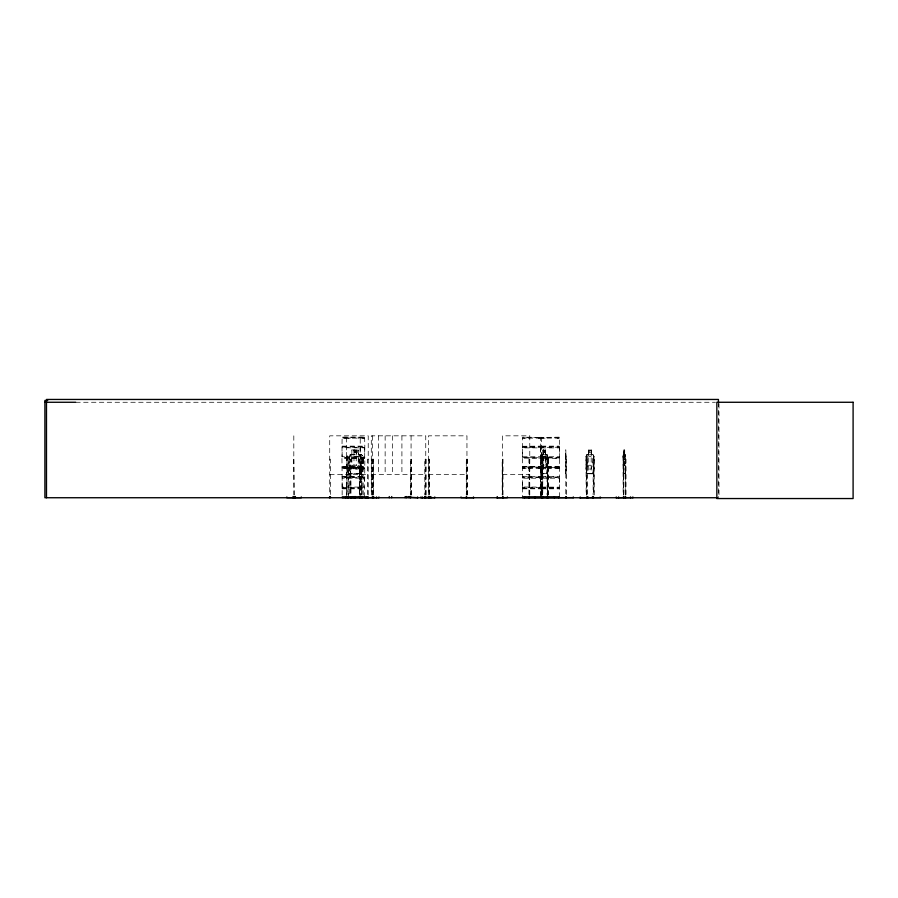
<?xml version="1.0" encoding="UTF-8"?>
<svg xmlns="http://www.w3.org/2000/svg" width="898" height="898" viewBox="0 0 898 898"><rect width="100%" height="100%" fill="white"/><g stroke="black" fill="none" stroke-linecap="round" stroke-linejoin="round"><path stroke-width="0.67" stroke-dasharray="4.49 3.37" d="M342.149 482.619L342.149 497.11M342.149 452.323L341.97 457.408L364.846 457.408L364.667 482.619M346.684 497.11L346.684 482.619M346.673 476.411L346.684 452.323M360.132 482.619L360.244 437.573M360.132 452.323L360.132 447.855M364.667 452.323L364.846 446.777L341.992 446.733L342.116 437.203L364.79 437.225L342.082 437.203M522.557 482.619L522.456 487.502M522.557 452.323L522.378 457.408L540.675 457.363M540.529 482.619L540.742 446.968M540.529 452.323L540.54 447.855L522.535 447.9L522.535 456.745L540.551 456.745L540.753 457.643L540.54 458.474L522.456 458.07M541.404 497.11L541.404 482.619M541.404 456.745L541.404 452.323M559.387 482.619L559.566 477.062L541.269 477.029M559.387 452.323L559.544 437.259L541.191 437.393L559.42 437.236M565.785 473.774L565.953 456.33L565.942 473.774M565.718 453.681L565.65 456.42M565.661 454.657L565.807 456.42L565.785 454.657M565.695 454.815L565.673 456.397L565.695 449.92M364.79 457.958L341.947 457.778L342.127 476.625M346.684 487.086L346.673 478.196M360.154 478.196L360.132 497.11M364.667 458.53L342.127 458.429M364.667 497.11L364.667 478.14L342.127 478.196L342.127 487.03L364.667 487.086M522.535 458.429L522.378 477.062L540.675 477.029M541.427 437.225L541.404 458.53M540.529 497.11L540.551 478.196L522.535 478.196L522.535 487.03L540.54 487.086M541.404 487.086L541.393 458.53L559.409 458.53L559.544 477.018M559.387 458.53L559.566 457.408L541.269 457.363M559.387 497.11L559.409 478.196L541.393 478.196M342.127 478.196L342.082 476.827M522.355 477.107L522.557 478.185M625.064 473.774L625.3 469.037M522.557 447.855L522.524 437.203L540.753 437.393L522.569 437.225M522.546 446.284L540.551 446.126L540.529 437.203M544.154 467.027L544.154 467.443M546.781 473.616L547.365 469.037M540.607 467.488L522.333 467.252L540.574 467.061L540.607 467.869M559.6 467.678L541.202 467.207L559.454 467.488M346.673 476.569L346.684 478.084M623.425 473.774L623.032 456.352L623.268 454.657L623.953 454.657M623.055 456.42L623.425 454.657M547.735 469.037L546.994 473.774L541.292 473.774L540.697 469.059M592.86 473.616L593.724 469.037M592.916 473.774L593.859 469.037M341.97 446.777L342.127 456.745L364.689 456.745L364.689 447.855L342.127 447.799M522.355 457.452L540.652 457.958M559.589 447.204L541.303 447.384M545.221 469.037L546.411 465.243L545.445 449.92M359.357 473.616L360.94 469.037M359.469 473.774L361.075 469.059M522.355 446.822L540.675 446.744L540.529 446.126M540.652 487.603L522.468 487.502M364.768 477.669L342.003 477.579M522.412 487.603L522.557 497.11M540.652 477.68L522.434 477.624M541.281 487.603L559.544 487.648M542.246 454.657L541.561 456.33L541.561 469.059L542.381 473.774M541.629 456.397L542.392 454.657M541.775 456.397L542.426 454.815M540.753 467.678L522.524 467.858M364.824 447.294L342.003 447.283M540.641 456.42L541.46 454.657M541.269 446.744L559.6 446.867M559.51 457.958L541.269 457.913M559.533 477.635L541.303 477.669M357.842 438.123L359.425 438.123M362.388 438.123L363.959 438.123M357.842 468.408L359.425 468.408M362.388 468.408L363.959 468.408M538.25 438.123L539.833 438.123M538.25 468.408L539.833 468.408M557.108 438.123L558.679 438.123M557.108 468.408L558.679 468.408M593.05 473.774L586.843 473.774L586.046 469.059L586.046 456.352L586.865 454.657L588.762 454.657M586.125 456.42L587 454.657M356.225 469.037L358.571 465.243L358.571 456.397L356.225 454.815L356.248 450.078M342.991 438.123L345.786 438.123M347.526 438.123L350.321 438.123M342.991 468.408L345.786 468.408M347.526 468.408L350.321 468.408M523.399 438.123L526.194 438.123M523.399 468.408L526.194 468.408M542.246 438.123L545.041 438.123M542.246 468.408L545.041 468.408M588.718 454.815L587.427 456.397L587.427 465.243L588.718 469.037L591.131 469.037L592.422 465.243L592.422 456.397L591.131 454.815M364.644 437.225L364.824 446.733M364.734 467.869L342.172 467.431M540.517 467.51L522.524 467.88M350.916 454.657L349.255 456.33L349.255 469.059L350.871 473.774M349.412 456.397L350.983 454.815M342.149 467.409L364.88 467.252L342.172 467.51M541.404 467.409L559.409 467.431M364.644 438.134L342.172 438.134M364.644 468.419L342.183 468.408M540.517 438.134L522.569 438.134M540.517 468.419L522.591 468.408M559.353 468.408L541.449 468.408M559.454 467.869L541.371 467.858M75.758 402.27L715.448 402.27M559.387 438.123L541.427 438.134M342.127 446.126L364.689 446.126M541.393 446.126L559.409 446.126M522.434 447.339L540.675 447.283M541.393 447.9L559.409 447.9L559.544 457.363M543.009 450.078L545.557 450.078M588.718 450.078L591.266 450.078M623.818 450.078L624.694 450.078M623.942 450.875L623.942 452.446M543.66 454.657L541.314 454.657L540.562 456.352L540.663 494.989M545.299 454.657L546.972 454.657L547.814 456.33L547.735 494.989M591.131 454.657L593.028 454.657L593.937 456.33L593.937 469.059M624.559 454.657L625.21 454.657L625.457 456.397M541.359 454.815L546.938 454.815M586.899 454.815L592.994 454.815M623.279 454.815L625.199 454.815M547.814 456.33L547.511 494.989M586.046 456.352L586.158 494.989M593.937 456.33L593.836 494.989M623.032 456.352L623.167 494.989M588.718 456.397L591.131 456.397M541.393 456.745L559.409 456.745M293.803 459.226L294.308 494.966M329.712 459.226L330.374 459.226L330.374 494.966M348.301 497.739L348.301 459.226L346.942 459.226L346.942 494.989L347.032 456.352L348.525 454.657L353.879 454.657L353.879 449.92M349.457 459.226L350.837 459.226L350.837 494.989L350.714 459.226M361.007 459.226L359.649 459.226L359.649 494.989M363.241 459.226L361.849 459.226L361.849 494.989M368.225 459.226L367.574 459.226L367.574 494.966M371.289 459.226L373.658 459.226L373.658 494.966M428.436 459.226L429.525 459.226L429.525 494.966M529.775 459.226L528.956 459.226L528.956 494.966M540.663 459.226L542.762 459.226L542.762 494.989M565.751 459.226L566.346 459.226L566.268 497.739M586.158 459.226L587.292 459.226L587.292 497.739M623.167 459.226L623.874 459.226L623.874 497.739M625.244 459.226L625.951 459.226L625.951 494.989M588.718 465.243L591.131 465.243M559.387 466.825L541.404 466.825L559.353 466.825M342.116 467.858L364.7 467.858M347.01 469.059L348.48 473.774M541.561 469.059L542.426 473.616M625.322 469.059L625.221 473.774L623.268 473.774M541.359 473.616L546.938 473.616M586.899 473.616L592.994 473.616M623.279 473.616L625.199 473.616M348.458 473.774L361.613 473.774L363.028 469.059L362.994 456.352L361.535 454.657L356.383 454.657L356.405 449.92M329.712 474.335L368.225 474.335M371.289 474.335L425.753 474.335M428.436 474.335L466.949 474.335M502.543 474.335L529.775 474.335M342.127 476.411L364.689 476.411M522.535 476.411L540.551 476.411M541.393 476.411L559.409 476.411M342.003 477.029L364.812 477.029M541.393 487.03L559.398 487.199M342.003 487.648L364.79 487.603M342.003 488.198L364.812 488.198M522.412 488.198L540.675 488.198M541.269 488.198L559.533 488.198M342.127 488.815L364.689 488.815M522.535 488.815L540.551 488.815M541.393 488.815L559.409 488.815M346.65 437.595L346.673 456.745M359.413 454.657L361.097 456.33L361.007 494.989M359.357 454.815L360.917 456.397L360.94 494.989M349.502 465.243L351.848 469.037L358.257 469.037L360.547 465.243L360.547 456.397L358.257 454.815L358.302 450.078L351.848 450.078L351.87 454.815L349.502 456.397L349.58 494.989M353.992 469.037L351.702 465.243L351.702 456.397L353.992 454.815L353.992 450.078M592.893 454.657L593.859 456.397M547.735 456.397L546.837 454.657L547.511 456.42M546.949 454.657L547.578 456.352L547.533 497.739M349.412 469.037L350.983 473.616M541.831 465.243L543.009 469.037L545.412 469.037L546.388 465.243L546.388 456.397L545.221 454.815L545.221 450.078M543.582 469.037L542.605 465.243L543.514 449.92M586.125 469.037L586.978 473.774M625.053 454.657L625.3 456.397M540.641 469.037L541.438 473.774M623.437 465.243L623.818 469.037L624.537 469.037L624.559 449.92M623.212 469.037L623.437 473.616M565.942 454.657L565.953 456.397M718.984 403.651L718.984 497.739M718.434 402.27L718.434 497.739M625.738 459.226L625.738 494.989M625.457 494.989L625.479 456.33L625.244 494.989M624.694 454.815L624.716 449.92L623.796 449.92L623.38 494.989M623.953 449.92L623.975 454.815M623.661 459.226L623.661 494.989M594.251 494.989L594.251 459.226L593.129 459.226L593.129 494.989M593.724 456.397L593.544 494.989M591.355 454.657L591.355 449.92L588.628 449.92L588.628 454.657M591.221 449.92L591.131 473.774M588.762 449.92L588.718 473.774M586.865 459.226L586.865 494.989M586.585 459.226L586.585 494.989M586.259 456.42L586.259 469.037M565.852 449.92L565.83 494.989M548.162 494.989L548.162 459.226L547.073 459.226L547.073 494.989M548.072 459.226L548.072 494.989M545.557 454.815L545.625 449.92L542.931 449.92L543.009 454.815L541.831 456.397L541.741 497.739M545.221 456.397L545.221 465.243M544.828 450.875L544.828 452.446M543.907 450.875L543.907 452.446M543.66 449.92L543.728 454.815M543.582 456.397L543.582 465.243M543.066 449.92L543.155 454.815M542.313 459.226L542.313 494.989M542.224 459.226L542.224 494.989M541.314 459.226L541.314 494.989M541.09 459.226L541.09 494.989M529.775 494.966L529.775 435.833L502.543 435.833L502.543 494.966L502.656 459.226M529.427 459.226L529.427 494.966M529.304 459.226L529.304 494.966M503.015 494.966L503.015 459.226L502.195 459.226L502.195 494.966M467.375 494.966L467.375 459.226L466.286 459.226L466.286 494.966M466.949 494.966L466.949 435.833L428.436 435.833L428.436 494.966M466.724 459.226L466.724 494.966M429.098 459.226L429.098 494.966M428.874 459.226L428.874 494.966M426.112 494.966L426.112 459.226L424.844 459.226L424.844 494.966M425.753 494.966L425.753 435.833L371.289 435.833L371.289 494.966M425.203 459.226L425.203 494.966M411.509 494.966L411.509 459.226L410.408 459.226L410.408 494.966M411.071 435.833L411.071 494.966M410.846 459.226L410.846 494.966M401.911 435.833L401.911 474.335M392.549 435.833L392.549 474.335M385.141 435.833L385.141 474.335M378.518 435.833L378.518 474.335M373.22 459.226L373.22 494.966M372.996 459.226L372.996 494.966M372.558 435.833L372.569 494.966M372.21 459.226L372.21 494.966M371.649 459.226L371.649 494.966M368.225 494.966L368.225 435.833L329.712 435.833L329.712 494.966M363.106 459.226L363.241 494.989M361.984 459.226L361.984 497.739M359.716 459.226L359.716 494.989M358.414 454.657L358.448 449.92L351.69 449.92L351.713 454.657M356.225 456.397L356.225 465.243M355.451 450.875L355.451 452.446M354.755 450.875L354.755 452.446M353.992 456.397L353.992 465.243M348.233 459.226L348.233 494.989M293.814 435.833L293.803 494.966M362.882 469.037L361.467 473.616L348.57 473.616L347.156 469.037L347.178 456.42L348.592 454.815L361.501 454.815L362.882 456.42L362.837 469.037M342.172 466.814L364.667 466.825L342.183 466.825M522.569 466.814L540.529 466.825L522.591 466.825M357.494 450.875L352.633 450.875L352.633 452.446L357.494 452.446L357.494 450.875M545.086 450.875L543.402 450.875L543.402 452.446L545.086 452.446L545.086 450.875M590.704 450.875L589.144 450.875L589.144 452.446L590.704 452.446L590.704 450.875M358.257 456.397L351.848 456.397L351.848 465.243L358.257 465.243L358.257 456.397M545.412 456.397L543.009 456.397L543.009 465.243L545.412 465.243L545.412 456.397M624.537 456.397L623.818 456.397L623.818 465.243L624.537 465.243L624.537 456.397"/><path stroke-width="1.35" d="M558.781 497.705L558.781 496.942M573.216 497.705L573.317 496.942M616.14 497.739L632.877 497.615M616.241 497.615L616.264 496.942M496.942 497.739L507.336 497.638L507.404 496.942M535.309 497.615L535.365 496.942M548.454 497.615L548.51 496.942M329.274 497.66L329.566 497.009M579.794 497.739L600.594 497.638M497.155 497.638L497.189 497.009M366.373 497.638L366.418 497.009M378.833 497.638L342.127 497.683M434.699 497.638L421.039 497.638M47.706 400.463L44.9 400.463L44.9 497.739L717.031 497.739M44.9 402.27L75.701 402.27M342.149 497.11L364.667 497.11M522.557 497.11L540.529 497.11M541.404 497.11L559.387 497.11M342.116 497.369L364.7 497.346M522.524 497.346L540.574 497.369M541.371 497.369L559.42 497.369M405.189 497.009L417.997 497.705M473.875 497.705L461.112 497.638L461.011 496.942M522.535 497.683L573.317 497.638M362.287 497.615L362.152 496.942M600.268 497.615L600.19 496.942M554.526 497.615L554.481 496.942M618.621 497.615L618.599 496.942L618.733 497.705M718.434 402.27L718.434 399.453L46.483 399.453L46.483 497.739M632.854 496.942L632.978 497.739M630.519 496.942L630.519 497.739M625.715 496.74L625.715 497.739M625.221 496.74L625.221 497.739M623.897 496.74L623.897 497.739M623.403 496.74L623.403 497.739M593.466 496.74L593.466 497.739M593.05 496.74L593.05 497.739M592.354 496.942L592.354 497.739M588.067 496.942L588.067 497.739M587.371 496.74L587.371 497.739M586.955 496.74L586.955 497.739M580.22 496.942L580.22 497.739M566.268 496.74L566.335 497.739M565.83 496.74L565.762 497.739M554.279 496.942L554.279 497.739M547.466 496.74L547.432 497.739M547.005 496.74L547.05 497.739M542.83 496.74L542.83 497.739M542.37 496.74L542.37 497.739M541.82 496.74L541.763 497.739M541.382 496.74L541.382 497.739L541.326 496.942M534.748 496.942L534.748 497.739M534.546 496.942L534.546 497.739M529.259 496.74L529.259 497.739M528.9 496.74L528.9 497.739M524.567 496.942L524.567 497.739M503.06 496.74L503.06 497.739M502.712 496.74L502.712 497.739M497.223 496.942L497.223 497.739M473.471 496.942L473.471 497.739M466.646 496.74L466.646 497.739M466.208 496.74L466.208 497.739M434.812 496.942L434.812 497.739M431.175 496.942L431.175 497.739M430.052 496.538L430.052 497.739M429.603 496.74L429.603 497.739M429.165 496.74L429.165 497.739M428.324 496.538L428.301 497.739M425.899 496.538L425.899 497.739M425.091 496.74L425.091 497.739M424.732 496.74L424.732 497.739M422.341 496.942L422.341 497.739M420.904 496.942L420.904 497.739M417.592 496.942L417.592 497.739M410.768 496.74L410.768 497.739M410.341 496.74L410.341 497.739M409.073 496.538L409.073 497.739M406.637 496.538L406.637 497.739M405.133 496.942L405.133 497.739M391.696 496.538L391.696 497.739M389.272 496.538L389.272 497.739M378.934 496.942L378.934 497.739M376.509 496.942L376.509 497.739M373.725 496.74L373.725 497.739M373.299 496.74L373.299 497.739M372.67 496.74L372.67 497.739M372.311 496.74L372.311 497.739M367.495 496.74L367.507 497.739M366.474 496.942L366.474 497.739M366.227 496.942L366.227 497.739M365.194 496.942L365.194 497.739M361.838 496.74L361.838 497.739M361.703 496.74L361.703 497.739M361.456 496.942L361.456 497.739M360.098 496.942L360.098 497.739M359.57 496.74L359.57 497.739M359.503 496.74L359.503 497.739M355.249 496.538L355.249 497.739M354.811 496.538L354.811 497.739M353.06 496.538L353.06 497.739M351.241 496.942L351.241 497.739M348.379 496.74L348.458 497.739M347.863 496.942L347.863 497.739M347.504 496.942L347.504 497.739M345.797 496.942L345.797 497.739M330.442 496.74L330.442 497.739M329.667 496.942L329.622 497.739M301.279 496.942L301.29 497.739L286.832 497.705L286.844 496.942M295.42 496.538L295.42 497.739M295.184 496.538L295.184 497.739M294.32 496.74L294.297 497.739M293.814 496.74L293.803 497.739M292.995 496.538L292.995 497.739M853.1 402.27L716.851 402.27L716.851 498.547L853.1 498.547L853.1 402.27M368.326 497.739L368.326 496.942L368.281 497.739M350.983 497.739L350.983 496.74L350.86 497.739"/></g></svg>
